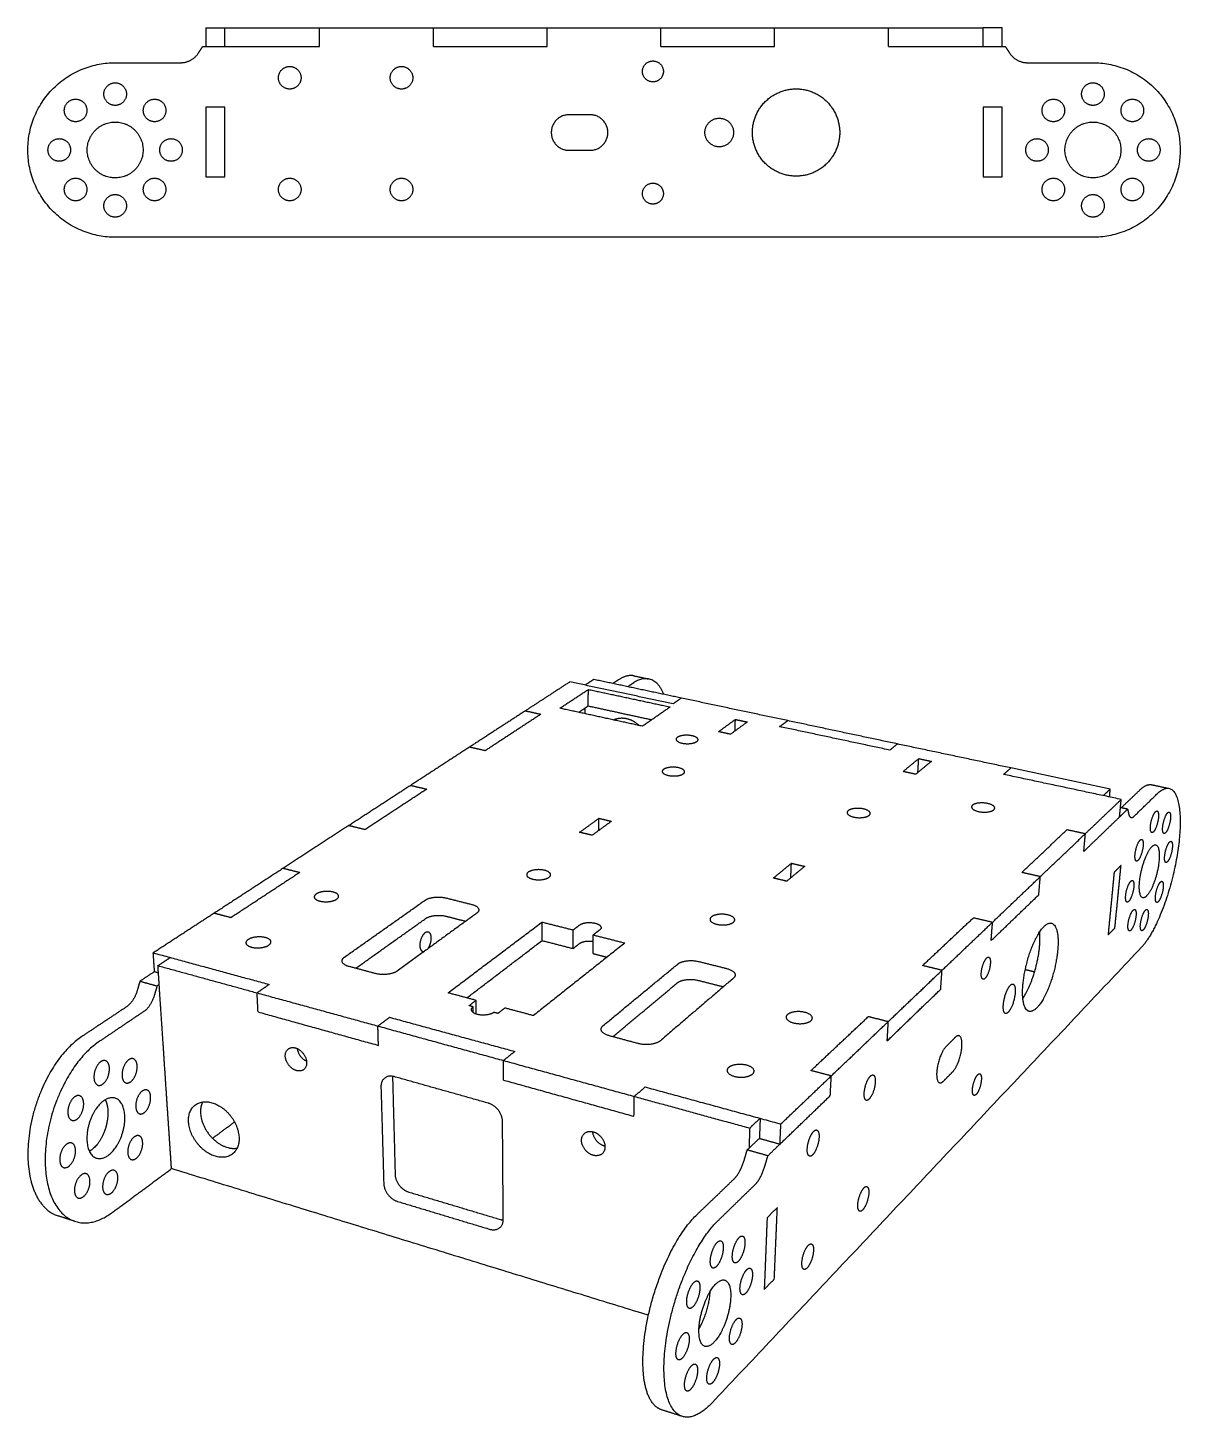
# Model space of a CAD drawing. Header units: millimetres. Extents: x -243 to 565, y -16 to 220.
# Drawn here: x 306.7 to 471.7, y -15.6 to 183.5 of the extents above; entities that cross this region are included whole.
import ezdxf

# ---------------------------------------------------------------- set-up
doc = ezdxf.new("R2010")
doc.units = ezdxf.units.MM
doc.header["$LTSCALE"] = 12.7
doc.header["$MEASUREMENT"] = 0
doc.layers.add('VISTAS', color=7, linetype='Continuous', true_color=0x000000)

msp = doc.modelspace()

# ---------------------------------------------------------------- linework, layer by layer
at = {"layer": 'VISTAS'}
for points in [[(332.21, 183.46), (333.56, 183.46), (334.91, 183.46)], [(332.21, 183.46), (332.21, 182.11), (332.21, 180.76)], [(334.91, 183.46), (341.7, 183.46), (348.49, 183.46)], [(334.91, 180.76), (334.91, 182.11), (334.91, 183.46)], [(348.49, 180.76), (348.49, 182.11), (348.49, 183.46)], [(348.49, 183.46), (356.64, 183.46), (364.78, 183.46)], [(364.78, 180.76), (364.78, 182.11), (364.78, 183.46)], [(364.78, 183.46), (372.92, 183.46), (381.06, 183.46)], [(381.06, 180.76), (381.06, 182.11), (381.06, 183.46)], [(381.06, 183.46), (389.21, 183.46), (397.35, 183.46)], [(397.35, 180.76), (397.35, 182.11), (397.35, 183.46)], [(397.35, 183.46), (405.49, 183.46), (413.64, 183.46)], [(413.64, 180.76), (413.64, 182.11), (413.64, 183.46)], [(413.64, 183.46), (421.78, 183.46), (429.92, 183.46)], [(429.92, 180.76), (429.92, 182.11), (429.92, 183.46)], [(429.92, 183.46), (436.71, 183.46), (443.51, 183.46)], [(443.51, 180.76), (443.51, 182.11), (443.51, 183.46)], [(446.21, 183.46), (444.86, 183.46), (443.51, 183.46)], [(446.21, 180.76), (446.21, 182.11), (446.21, 183.46)], [(331.1, 179.8), (331.42, 180.28), (331.74, 180.76)], [(331.74, 180.76), (333.32, 180.76), (334.91, 180.76)], [(334.91, 180.76), (341.7, 180.76), (348.49, 180.76)], [(364.78, 180.76), (372.92, 180.76), (381.06, 180.76)], [(397.35, 180.76), (405.49, 180.76), (413.64, 180.76)], [(429.92, 180.76), (436.71, 180.76), (443.51, 180.76)], [(443.51, 180.76), (445.09, 180.76), (446.67, 180.76)], [(446.67, 180.76), (447, 180.28), (447.32, 179.8)], [(319.21, 178.46), (323.91, 178.46), (328.6, 178.46)], [(449.81, 178.46), (454.51, 178.46), (459.21, 178.46)], [(334.91, 172.11), (333.56, 172.11), (332.21, 172.11)], [(332.21, 172.11), (332.21, 167.11), (332.21, 162.11)], [(334.91, 162.11), (334.91, 167.11), (334.91, 172.11)], [(446.21, 172.11), (444.86, 172.11), (443.51, 172.11)], [(443.51, 172.11), (443.51, 167.11), (443.51, 162.11)], [(446.21, 162.11), (446.21, 167.11), (446.21, 172.11)], [(387.21, 171.01), (385.71, 171.01), (384.21, 171.01)], [(384.21, 165.91), (385.71, 165.91), (387.21, 165.91)], [(332.21, 162.11), (333.56, 162.11), (334.91, 162.11)], [(443.51, 162.11), (444.86, 162.11), (446.21, 162.11)], [(459.21, 153.46), (389.21, 153.46), (319.21, 153.46)], [(384.31, 89.77), (381.13, 87.7), (377.95, 85.63)], [(399.1, 86.62), (391.71, 88.2), (384.31, 89.77)], [(387.73, 90.12), (387.12, 89.71), (386.5, 89.31)], [(400.29, 87.45), (394.01, 88.78), (387.73, 90.12)], [(391.3, 90.08), (390.89, 89.81), (390.47, 89.53)], [(393.45, 89.63), (393.03, 89.35), (392.62, 89.08)], [(393.49, 90.64), (394.55, 90.41), (395.6, 90.19)], [(382.88, 86), (384.92, 87.34), (386.97, 88.69)], [(386.95, 86.33), (386.96, 87.51), (386.97, 88.69)], [(386.97, 88.69), (392.83, 87.44), (398.69, 86.18)], [(377.95, 85.63), (373.95, 83.03), (369.95, 80.43)], [(377.95, 85.63), (379.06, 85.39), (380.16, 85.14)], [(394.71, 83.42), (388.8, 84.71), (382.88, 86)], [(385.58, 85.41), (386.26, 85.87), (386.95, 86.33)], [(386.48, 86.01), (386.48, 85.61), (386.47, 85.21)], [(386.95, 86.33), (391.5, 85.34), (396.06, 84.35)], [(398.69, 86.18), (396.7, 84.8), (394.71, 83.42)], [(400.29, 87.45), (399.69, 87.04), (399.1, 86.62)], [(415.51, 84.22), (407.9, 85.83), (400.29, 87.45)], [(380.16, 85.14), (376.19, 82.53), (372.21, 79.92)], [(405.61, 82.64), (406.81, 83.52), (408.02, 84.39)], [(409.73, 84.03), (408.52, 83.15), (407.32, 82.27)], [(407.97, 82.74), (407.99, 83.57), (408.02, 84.39)], [(408.02, 84.39), (408.87, 84.21), (409.73, 84.03)], [(414.36, 83.36), (414.93, 83.79), (415.51, 84.22)], [(431.23, 80.88), (423.37, 82.55), (415.51, 84.22)], [(407.32, 82.27), (406.46, 82.46), (405.61, 82.64)], [(430.13, 80), (422.24, 81.68), (414.36, 83.36)], [(369.95, 80.43), (365.74, 77.69), (361.53, 74.95)], [(372.21, 79.92), (371.08, 80.17), (369.95, 80.43)], [(431.23, 80.88), (430.68, 80.44), (430.13, 80)], [(447.47, 77.44), (439.35, 79.16), (431.23, 80.88)], [(432.03, 76.93), (433.15, 77.86), (434.27, 78.78)], [(436.08, 78.39), (434.96, 77.47), (433.84, 76.54)], [(434.15, 76.8), (434.21, 77.79), (434.27, 78.78)], [(434.27, 78.78), (435.17, 78.59), (436.08, 78.39)], [(433.84, 76.54), (432.93, 76.74), (432.03, 76.93)], [(446.42, 76.52), (446.94, 76.98), (447.47, 77.44)], [(463.27, 72.93), (454.84, 74.73), (446.42, 76.52)], [(461.7, 74.42), (454.58, 75.93), (447.47, 77.44)], [(361.53, 74.95), (357.09, 72.06), (352.66, 69.18)], [(363.83, 74.41), (359.41, 71.51), (354.99, 68.61)], [(361.53, 74.95), (362.68, 74.68), (363.83, 74.41)], [(461.7, 74.42), (461.2, 73.95), (460.7, 73.48)], [(461.6, 73.29), (461.65, 73.85), (461.7, 74.42)], [(463.27, 71.74), (464.61, 73.02), (465.95, 74.3)], [(465.11, 70.53), (466.78, 72.15), (468.44, 73.77)], [(467.63, 75.04), (468.86, 74.78), (470.09, 74.52)], [(458.14, 68.04), (460.7, 70.48), (463.27, 72.93)], [(463.02, 70.42), (463.15, 71.68), (463.27, 72.93)], [(464.18, 71.54), (463.67, 71.65), (463.15, 71.76)], [(385.72, 68.23), (387.1, 69.23), (388.48, 70.23)], [(390.27, 69.81), (388.89, 68.81), (387.52, 67.8)], [(388.46, 68.49), (388.47, 69.36), (388.48, 70.23)], [(388.48, 70.23), (389.37, 70.02), (390.27, 69.81)], [(457.91, 65.49), (460.47, 67.96), (463.02, 70.42)], [(463.02, 70.42), (463.6, 70.98), (464.18, 71.54)], [(464.18, 71.54), (464.26, 71.21), (464.33, 70.88)], [(352.66, 69.18), (347.97, 66.13), (343.29, 63.08)], [(354.99, 68.61), (353.82, 68.89), (352.66, 69.18)], [(387.52, 67.8), (386.62, 68.01), (385.72, 68.23)], [(449.02, 62.48), (452.27, 65.55), (455.53, 68.61)], [(451.68, 61.88), (454.91, 64.96), (458.14, 68.04)], [(455.53, 68.61), (456.84, 68.33), (458.14, 68.04)], [(457.91, 65.49), (458.02, 66.77), (458.14, 68.04)], [(413.46, 61.67), (414.75, 62.73), (416.04, 63.8)], [(415.95, 61.71), (416, 62.75), (416.04, 63.8)], [(416.04, 63.8), (416.99, 63.57), (417.94, 63.35)], [(343.29, 63.08), (338.33, 59.86), (333.38, 56.63)], [(345.66, 62.48), (340.73, 59.24), (335.79, 56)], [(343.29, 63.08), (344.47, 62.78), (345.66, 62.48)], [(417.94, 63.35), (416.65, 62.29), (415.37, 61.22)], [(444.85, 55.36), (448.26, 58.62), (451.68, 61.88)], [(451.68, 61.88), (450.35, 62.18), (449.02, 62.48)], [(451.46, 59.28), (451.57, 60.58), (451.68, 61.88)], [(462.25, 62.5), (461.82, 58.01), (461.38, 53.52)], [(463.24, 63.48), (462.75, 62.99), (462.25, 62.5)], [(462.36, 54.53), (462.8, 59), (463.24, 63.48)], [(415.37, 61.22), (414.41, 61.45), (413.46, 61.67)], [(352.06, 50.36), (357.83, 54.43), (363.59, 58.5)], [(366.55, 58.83), (368.4, 58.37), (370.24, 57.91)], [(444.64, 52.71), (448.05, 55.99), (451.46, 59.28)], [(333.38, 56.63), (329.02, 53.8), (324.67, 50.96)], [(335.79, 56), (334.58, 56.31), (333.38, 56.63)], [(353.67, 48.75), (358.66, 52.31), (363.65, 55.87)], [(370.97, 56.63), (365.29, 52.5), (359.61, 48.36)], [(366.6, 56.21), (368.01, 55.85), (369.41, 55.49)], [(434.82, 49.14), (438.47, 52.57), (442.12, 56)], [(442.12, 56), (443.49, 55.68), (444.85, 55.36)], [(366.88, 45.23), (373.61, 50.3), (380.33, 55.37)], [(380.33, 52.72), (380.33, 54.04), (380.33, 55.37)], [(380.33, 55.37), (382.56, 54.81), (384.79, 54.25)], [(384.78, 51.58), (384.79, 52.92), (384.79, 54.25)], [(384.79, 54.25), (385.25, 54.6), (385.71, 54.95)], [(388.58, 54.23), (388.12, 53.88), (387.66, 53.52)], [(437.61, 48.46), (441.23, 51.91), (444.85, 55.36)], [(444.64, 52.71), (444.74, 54.04), (444.85, 55.36)], [(461.38, 53.52), (461.87, 54.02), (462.36, 54.53)], [(369.57, 44.51), (374.95, 48.61), (380.33, 52.72)], [(392.2, 52.38), (385.65, 47.18), (379.09, 41.97)], [(380.33, 52.72), (382.56, 52.15), (384.78, 51.58)], [(384.78, 51.58), (385.24, 51.94), (385.69, 52.29)], [(387.64, 50.86), (387.65, 52.19), (387.66, 53.52)], [(387.66, 53.52), (389.93, 52.95), (392.2, 52.38)], [(466.18, 51.78), (435.43, 19.15), (404.69, -13.48)], [(324.85, 48.28), (324.76, 49.62), (324.67, 50.96)], [(324.67, 50.96), (332.96, 48.7), (341.26, 46.44)], [(325.34, 49.13), (326.23, 49.71), (327.12, 50.3)], [(387.64, 50.86), (388.64, 50.6), (389.64, 50.35)], [(324.85, 48.28), (323.8, 47.59), (322.76, 46.9)], [(324.85, 48.28), (325.13, 48.2), (325.41, 48.12)], [(326.09, 37.88), (325.71, 43.51), (325.34, 49.13)], [(325.34, 49.13), (332.43, 47.18), (339.53, 45.23)], [(356.5, 47.99), (354.61, 48.5), (352.72, 49)], [(389.09, 40.55), (394.43, 44.95), (399.76, 49.35)], [(402.79, 49.72), (404.78, 49.22), (406.77, 48.72)], [(429.92, 41.13), (433.76, 44.79), (437.61, 48.46)], [(437.61, 48.46), (436.22, 48.8), (434.82, 49.14)], [(437.42, 45.75), (437.51, 47.1), (437.61, 48.46)], [(449.52, 48.58), (450.2, 48.42), (450.87, 48.26)], [(322.76, 46.9), (322.58, 46.28), (322.4, 45.66)], [(322.76, 46.9), (323.99, 46.56), (325.21, 46.22)], [(325.21, 46.22), (325.03, 45.6), (324.85, 44.98)], [(325.52, 46.43), (325.37, 46.32), (325.21, 46.22)], [(341.26, 46.44), (340.4, 45.83), (339.53, 45.23)], [(390.46, 38.94), (395.08, 42.8), (399.7, 46.65)], [(407.75, 47.34), (402.52, 42.86), (397.28, 38.38)], [(402.71, 47.02), (404.51, 46.56), (406.31, 46.11)], [(339.67, 42.5), (339.6, 43.86), (339.53, 45.23)], [(339.53, 45.23), (348.18, 42.86), (356.83, 40.48)], [(370.88, 44.16), (368.88, 44.7), (366.88, 45.23)], [(369.88, 43.39), (370.38, 43.78), (370.88, 44.16)], [(370.91, 42.19), (370.89, 43.18), (370.88, 44.16)], [(429.76, 38.36), (433.59, 42.05), (437.42, 45.75)], [(320.84, 43.23), (317.65, 41.11), (314.46, 38.99)], [(323.29, 42.54), (320.11, 40.4), (316.94, 38.27)], [(339.67, 42.5), (348.29, 40.1), (356.91, 37.71)], [(370.47, 43.23), (370.17, 43.31), (369.88, 43.39)], [(370.48, 42.41), (370.47, 42.82), (370.47, 43.23)], [(374.02, 42.28), (373.72, 42.36), (373.43, 42.44)], [(375.02, 43.06), (374.52, 42.67), (374.02, 42.28)], [(379.09, 41.97), (377.06, 42.52), (375.02, 43.06)], [(418.84, 34.1), (422.96, 37.98), (427.08, 41.85)], [(427.08, 41.85), (428.5, 41.49), (429.92, 41.13)], [(356.83, 40.48), (357.67, 41.11), (358.51, 41.73)], [(356.91, 37.71), (356.87, 39.09), (356.83, 40.48)], [(356.83, 40.48), (365.82, 38.01), (374.82, 35.54)], [(358.51, 41.73), (367.47, 39.29), (376.44, 36.84)], [(421.75, 33.34), (425.84, 37.23), (429.92, 41.13)], [(429.76, 38.36), (429.84, 39.75), (429.92, 41.13)], [(326.73, 28.22), (326.41, 33.05), (326.09, 37.88)], [(394.1, 37.97), (392.05, 38.52), (390, 39.07)], [(439.5, 38.86), (438.84, 38.19), (438.17, 37.52)], [(376.44, 36.84), (375.63, 36.19), (374.82, 35.54)], [(374.84, 32.73), (374.83, 34.13), (374.82, 35.54)], [(374.82, 35.54), (384.18, 32.97), (393.54, 30.4)], [(421.75, 33.34), (420.3, 33.72), (418.84, 34.1)], [(437.82, 32.59), (438.49, 33.27), (439.15, 33.94)], [(358.93, 33.04), (359.12, 26.13), (359.3, 19.21)], [(372.65, 29.43), (365.91, 31.33), (359.16, 33.23)], [(374.84, 32.73), (384.17, 30.14), (393.5, 27.55)], [(414.53, 26.45), (418.14, 29.89), (421.75, 33.34)], [(421.61, 30.51), (421.68, 31.92), (421.75, 33.34)], [(357.27, 31.76), (357.47, 24.82), (357.67, 17.88)], [(393.5, 27.55), (393.52, 28.97), (393.54, 30.4)], [(393.54, 30.4), (394.32, 31.07), (395.1, 31.75)], [(393.54, 30.4), (401.81, 28.13), (410.07, 25.86)], [(395.1, 31.75), (404.82, 29.1), (414.53, 26.45)], [(414.41, 23.57), (418.01, 27.04), (421.61, 30.51)], [(327.28, 20.05), (327.01, 24.14), (326.73, 28.22)], [(333.15, 24.4), (334.73, 25.57), (336.3, 26.74)], [(374.78, 12.76), (374.73, 19.79), (374.68, 26.81)], [(410.07, 25.86), (410.82, 26.56), (411.57, 27.26)], [(411.57, 27.26), (411.51, 25.82), (411.46, 24.39)], [(414.41, 23.57), (414.47, 25.01), (414.53, 26.45)], [(409.71, 22.73), (410.58, 23.56), (411.46, 24.39)], [(410.07, 25.86), (410.02, 24.41), (409.97, 22.97)], [(411.46, 24.39), (412.93, 23.98), (414.41, 23.57)], [(409.31, 21.36), (409.51, 22.04), (409.71, 22.73)], [(412.68, 21.9), (411.19, 22.31), (409.71, 22.73)], [(412.28, 20.53), (412.48, 21.22), (412.68, 21.9)], [(412.68, 21.9), (413.54, 22.74), (414.41, 23.57)], [(318.84, 13.8), (323.06, 16.92), (327.28, 20.05)], [(395.57, -0.95), (361.42, 9.55), (327.28, 20.05)], [(402.5, 13.46), (405.19, 16.03), (407.87, 18.61)], [(361.26, 16.7), (367.83, 14.73), (374.4, 12.76)], [(405.51, 12.58), (408.18, 15.18), (410.84, 17.77)], [(359.64, 15.36), (366.23, 13.37), (372.82, 11.38)], [(414.03, 14.49), (413.3, 13.76), (412.56, 13.03)], [(413.59, 4.24), (413.81, 9.36), (414.03, 14.49)], [(313.4, 12.52), (312.23, 12.89), (311.06, 13.27)], [(412.56, 13.03), (412.36, 7.89), (412.15, 2.74)], [(412.15, 2.74), (412.87, 3.49), (413.59, 4.24)], [(400.35, -15.42), (398.9, -14.95), (397.46, -14.49)]]:
    msp.add_open_spline(points, degree=2, dxfattribs=at)
for points, weights in [([(328.6, 178.46), (330.21, 178.46), (331.1, 179.8)], [1, 0.881674231167, 1]), ([(447.32, 179.8), (448.21, 178.46), (449.81, 178.46)], [1, 0.881674231167, 1]), ([(393.49, 90.64), (392.46, 90.85), (391.3, 90.08)], [454.884852223, 471.367435203, 510.898791731]), ([(397.79, 87.98), (396.31, 91.55), (393.45, 89.63)], [448.265769245, 421.678259177, 509.729657436]), ([(390.81, 84.27), (390.88, 84.38), (390.96, 84.48)], [1, 0.998789513804, 1]), ([(465.95, 74.3), (466.88, 75.2), (467.63, 75.04)], [473.096782856, 436.62599081, 421.511938698]), ([(464.33, 70.88), (464.53, 69.97), (465.11, 70.53)], [462.341742451, 408.81262984, 464.881809208]), ([(363.59, 58.5), (364.72, 59.29), (366.55, 58.83)], [428.822512289, 304.283966537, 429.456486886]), ([(370.24, 57.91), (372.09, 57.44), (370.97, 56.63)], [427.724436078, 301.834476794, 425.358410674]), ([(363.65, 55.87), (364.77, 56.67), (366.6, 56.21)], [430.172512289, 305.238560692, 430.806486886]), ([(385.69, 52.29), (386.37, 52.82), (387.66, 52.61)], [423.637739199, 315.187925416, 397.905414065]), ([(352.72, 49), (350.84, 49.5), (352.06, 50.36)], [411.756486886, 291.76817651, 414.122512289]), ([(399.76, 49.35), (400.81, 50.22), (402.79, 49.72)], [412.368029617, 292.648890259, 413.002004214]), ([(359.61, 48.36), (358.41, 47.49), (356.5, 47.99)], [410.658410674, 289.318686767, 410.024436078]), ([(406.77, 48.72), (408.77, 48.21), (407.75, 47.34)], [411.269953406, 290.199400516, 408.903928002]), ([(399.7, 46.65), (400.74, 47.52), (402.71, 47.02)], [413.718029617, 293.603484413, 414.352004214]), ([(322.4, 45.66), (321.91, 43.94), (320.84, 43.23)], [414.14879454, 365.144322003, 412.944631083]), ([(324.85, 44.98), (324.36, 43.25), (323.29, 42.54)], [412.979660245, 364.113526422, 411.775496788]), ([(390, 39.07), (387.96, 39.61), (389.09, 40.55)], [395.302004214, 280.133100232, 397.668029617]), ([(397.28, 38.38), (396.17, 37.42), (394.1, 37.97)], [394.203928002, 277.683610489, 393.569953406]), ([(345.28, 37.24), (345.45, 35.97), (346.62, 35.44)], [395.55507651, 309.449373599, 386.14551036]), ([(359.16, 33.23), (357.22, 33.78), (357.27, 31.76)], [399.857706519, 283.354468225, 401.723731922]), ([(358.94, 33.28), (358.93, 33.16), (358.93, 33.04)], [1, 0.998202486041, 1]), ([(374.68, 26.81), (374.66, 28.86), (372.65, 29.43)], [394.102708369, 277.965590791, 393.968733773]), ([(407.87, 18.61), (408.77, 19.47), (409.31, 21.36)], [375.142622208, 331.815264891, 376.346785665]), ([(410.84, 17.77), (411.73, 18.63), (412.28, 20.53)], [373.973487913, 330.784469311, 375.17765137]), ([(359.3, 19.21), (359.35, 17.27), (361.26, 16.7)], [410.748731922, 291.150320487, 410.882706519]), ([(357.67, 17.88), (357.73, 15.94), (359.64, 15.36)], [408.723731922, 289.718429255, 408.857706519]), ([(372.82, 11.38), (374.8, 10.79), (374.78, 12.76)], [402.968733773, 284.329551821, 401.102708369]), ([(374.4, 12.76), (374.59, 12.71), (374.78, 12.69)], [1, 0.995592876454, 1]), ([(402.8, -2.87), (404.29, -0.42), (404.41, 2.44)], [337.867863732, 294.341440591, 374.429441267])]:
    msp.add_rational_spline(points, weights, degree=2, dxfattribs=at)
for points, weights, knots in [([(319.21, 153.46), (306.71, 153.46), (306.71, 165.96), (306.71, 178.46), (319.21, 178.46)], [1, 0.707106781187, 1, 0.707106781187, 1], [0, 0, 0, 19.634954, 19.634954, 39.269908, 39.269908, 39.269908]), ([(344.21, 177.92), (342.59, 177.92), (342.59, 176.3), (342.59, 174.68), (344.21, 174.68), (345.83, 174.68), (345.83, 176.3), (345.83, 177.92), (344.21, 177.92)], [1, 0.707106781187, 1, 0.707106781187, 1, 0.707106781187, 1, 0.707106781187, 1], [0, 0, 0, 2.54469, 2.54469, 5.08938, 5.08938, 7.63407, 7.63407, 10.17876, 10.17876, 10.17876]), ([(360.21, 177.92), (358.59, 177.92), (358.59, 176.3), (358.59, 174.68), (360.21, 174.68), (361.83, 174.68), (361.83, 176.3), (361.83, 177.92), (360.21, 177.92)], [1, 0.707106781187, 1, 0.707106781187, 1, 0.707106781187, 1, 0.707106781187, 1], [0, 0, 0, 2.54469, 2.54469, 5.08938, 5.08938, 7.63407, 7.63407, 10.17876, 10.17876, 10.17876]), ([(396.21, 178.71), (394.71, 178.71), (394.71, 177.21), (394.71, 175.71), (396.21, 175.71), (397.71, 175.71), (397.71, 177.21), (397.71, 178.71), (396.21, 178.71)], [1, 0.707106781187, 1, 0.707106781187, 1, 0.707106781187, 1, 0.707106781187, 1], [0, 0, 0, 2.356194, 2.356194, 4.712389, 4.712389, 7.068583, 7.068583, 9.424778, 9.424778, 9.424778]), ([(459.21, 178.46), (471.71, 178.46), (471.71, 165.96), (471.71, 153.46), (459.21, 153.46)], [1, 0.707106781187, 1, 0.707106781187, 1], [0, 0, 0, 19.634954, 19.634954, 39.269908, 39.269908, 39.269908]), ([(319.21, 175.58), (317.59, 175.58), (317.59, 173.96), (317.59, 172.34), (319.21, 172.34), (320.83, 172.34), (320.83, 173.96), (320.83, 175.58), (319.21, 175.58)], [1, 0.707106781187, 1, 0.707106781187, 1, 0.707106781187, 1, 0.707106781187, 1], [0, 0, 0, 2.54469, 2.54469, 5.08938, 5.08938, 7.63407, 7.63407, 10.17876, 10.17876, 10.17876]), ([(459.21, 175.58), (457.59, 175.58), (457.59, 173.96), (457.59, 172.34), (459.21, 172.34), (460.83, 172.34), (460.83, 173.96), (460.83, 175.58), (459.21, 175.58)], [1, 0.707106781187, 1, 0.707106781187, 1, 0.707106781187, 1, 0.707106781186, 1], [0, 0, 0, 2.54469, 2.54469, 5.08938, 5.08938, 7.63407, 7.63407, 10.17876, 10.17876, 10.17876]), ([(313.55, 173.24), (311.93, 173.24), (311.93, 171.62), (311.93, 170), (313.55, 170), (315.17, 170), (315.17, 171.62), (315.17, 173.24), (313.55, 173.24)], [1, 0.707106781187, 1, 0.707106781187, 1, 0.707106781187, 1, 0.707106781187, 1], [0, 0, 0, 2.54469, 2.54469, 5.08938, 5.08938, 7.63407, 7.63407, 10.17876, 10.17876, 10.17876]), ([(324.86, 173.24), (323.24, 173.24), (323.24, 171.62), (323.24, 170), (324.86, 170), (326.48, 170), (326.48, 171.62), (326.48, 173.24), (324.86, 173.24)], [1, 0.707106781187, 1, 0.707106781187, 1, 0.707106781186, 1, 0.707106781187, 1], [0, 0, 0, 2.54469, 2.54469, 5.08938, 5.08938, 7.63407, 7.63407, 10.17876, 10.17876, 10.17876]), ([(416.71, 174.71), (410.46, 174.71), (410.46, 168.46), (410.46, 162.21), (416.71, 162.21), (422.96, 162.21), (422.96, 168.46), (422.96, 174.71), (416.71, 174.71)], [1, 0.707106781187, 1, 0.707106781187, 1, 0.707106781187, 1, 0.707106781187, 1], [0, 0, 0, 9.817477, 9.817477, 19.634954, 19.634954, 29.452431, 29.452431, 39.269908, 39.269908, 39.269908]), ([(453.55, 173.24), (451.93, 173.24), (451.93, 171.62), (451.93, 170), (453.55, 170), (455.17, 170), (455.17, 171.62), (455.17, 173.24), (453.55, 173.24)], [1, 0.707106781187, 1, 0.707106781187, 1, 0.707106781187, 1, 0.707106781187, 1], [0, 0, 0, 2.54469, 2.54469, 5.08938, 5.08938, 7.63407, 7.63407, 10.17876, 10.17876, 10.17876]), ([(464.86, 173.24), (463.24, 173.24), (463.24, 171.62), (463.24, 170), (464.86, 170), (466.48, 170), (466.48, 171.62), (466.48, 173.24), (464.86, 173.24)], [1, 0.707106781187, 1, 0.707106781187, 1, 0.707106781187, 1, 0.707106781187, 1], [0, 0, 0, 2.54469, 2.54469, 5.08938, 5.08938, 7.63407, 7.63407, 10.17876, 10.17876, 10.17876]), ([(319.21, 169.96), (315.21, 169.96), (315.21, 165.96), (315.21, 161.96), (319.21, 161.96), (323.21, 161.96), (323.21, 165.96), (323.21, 169.96), (319.21, 169.96)], [1, 0.707106781187, 1, 0.707106781187, 1, 0.707106781187, 1, 0.707106781187, 1], [0, 0, 0, 6.283185, 6.283185, 12.566371, 12.566371, 18.849556, 18.849556, 25.132741, 25.132741, 25.132741]), ([(384.21, 171.01), (381.66, 171.01), (381.66, 168.46), (381.66, 165.91), (384.21, 165.91)], [1, 0.707106781187, 1, 0.707106781187, 1], [0, 0, 0, 4.005531, 4.005531, 8.011061, 8.011061, 8.011061]), ([(387.21, 165.91), (389.76, 165.91), (389.76, 168.46), (389.76, 171.01), (387.21, 171.01)], [1, 0.707106781187, 1, 0.707106781187, 1], [0, 0, 0, 4.005531, 4.005531, 8.011061, 8.011061, 8.011061]), ([(405.71, 170.51), (403.66, 170.51), (403.66, 168.46), (403.66, 166.41), (405.71, 166.41), (407.76, 166.41), (407.76, 168.46), (407.76, 170.51), (405.71, 170.51)], [1, 0.707106781187, 1, 0.707106781187, 1, 0.707106781187, 1, 0.707106781187, 1], [0, 0, 0, 3.220132, 3.220132, 6.440265, 6.440265, 9.660397, 9.660397, 12.88053, 12.88053, 12.88053]), ([(459.21, 169.96), (455.21, 169.96), (455.21, 165.96), (455.21, 161.96), (459.21, 161.96), (463.21, 161.96), (463.21, 165.96), (463.21, 169.96), (459.21, 169.96)], [1, 0.707106781187, 1, 0.707106781187, 1, 0.707106781187, 1, 0.707106781187, 1], [0, 0, 0, 6.283185, 6.283185, 12.566371, 12.566371, 18.849556, 18.849556, 25.132741, 25.132741, 25.132741]), ([(311.21, 167.58), (309.59, 167.58), (309.59, 165.96), (309.59, 164.34), (311.21, 164.34), (312.83, 164.34), (312.83, 165.96), (312.83, 167.58), (311.21, 167.58)], [1, 0.707106781187, 1, 0.707106781187, 1, 0.707106781186, 1, 0.707106781187, 1], [0, 0, 0, 2.54469, 2.54469, 5.08938, 5.08938, 7.63407, 7.63407, 10.17876, 10.17876, 10.17876]), ([(327.21, 167.58), (325.59, 167.58), (325.59, 165.96), (325.59, 164.34), (327.21, 164.34), (328.83, 164.34), (328.83, 165.96), (328.83, 167.58), (327.21, 167.58)], [1, 0.707106781187, 1, 0.707106781187, 1, 0.707106781187, 1, 0.707106781187, 1], [0, 0, 0, 2.54469, 2.54469, 5.08938, 5.08938, 7.63407, 7.63407, 10.17876, 10.17876, 10.17876]), ([(451.21, 167.58), (449.59, 167.58), (449.59, 165.96), (449.59, 164.34), (451.21, 164.34), (452.83, 164.34), (452.83, 165.96), (452.83, 167.58), (451.21, 167.58)], [1, 0.707106781187, 1, 0.707106781187, 1, 0.707106781187, 1, 0.707106781187, 1], [0, 0, 0, 2.54469, 2.54469, 5.08938, 5.08938, 7.63407, 7.63407, 10.17876, 10.17876, 10.17876]), ([(467.21, 167.58), (465.59, 167.58), (465.59, 165.96), (465.59, 164.34), (467.21, 164.34), (468.83, 164.34), (468.83, 165.96), (468.83, 167.58), (467.21, 167.58)], [1, 0.707106781187, 1, 0.707106781187, 1, 0.707106781187, 1, 0.707106781187, 1], [0, 0, 0, 2.54469, 2.54469, 5.08938, 5.08938, 7.63407, 7.63407, 10.17876, 10.17876, 10.17876]), ([(313.55, 161.92), (311.93, 161.92), (311.93, 160.3), (311.93, 158.68), (313.55, 158.68), (315.17, 158.68), (315.17, 160.3), (315.17, 161.92), (313.55, 161.92)], [1, 0.707106781187, 1, 0.707106781187, 1, 0.707106781187, 1, 0.707106781187, 1], [0, 0, 0, 2.54469, 2.54469, 5.08938, 5.08938, 7.63407, 7.63407, 10.17876, 10.17876, 10.17876]), ([(324.86, 161.92), (323.24, 161.92), (323.24, 160.3), (323.24, 158.68), (324.86, 158.68), (326.48, 158.68), (326.48, 160.3), (326.48, 161.92), (324.86, 161.92)], [1, 0.707106781187, 1, 0.707106781187, 1, 0.707106781187, 1, 0.707106781187, 1], [0, 0, 0, 2.54469, 2.54469, 5.08938, 5.08938, 7.63407, 7.63407, 10.17876, 10.17876, 10.17876]), ([(344.21, 161.92), (342.59, 161.92), (342.59, 160.3), (342.59, 158.68), (344.21, 158.68), (345.83, 158.68), (345.83, 160.3), (345.83, 161.92), (344.21, 161.92)], [1, 0.707106781187, 1, 0.707106781187, 1, 0.707106781187, 1, 0.707106781187, 1], [0, 0, 0, 2.54469, 2.54469, 5.08938, 5.08938, 7.63407, 7.63407, 10.17876, 10.17876, 10.17876]), ([(360.21, 161.92), (358.59, 161.92), (358.59, 160.3), (358.59, 158.68), (360.21, 158.68), (361.83, 158.68), (361.83, 160.3), (361.83, 161.92), (360.21, 161.92)], [1, 0.707106781187, 1, 0.707106781187, 1, 0.707106781186, 1, 0.707106781187, 1], [0, 0, 0, 2.54469, 2.54469, 5.08938, 5.08938, 7.63407, 7.63407, 10.17876, 10.17876, 10.17876]), ([(396.21, 161.21), (394.71, 161.21), (394.71, 159.71), (394.71, 158.21), (396.21, 158.21), (397.71, 158.21), (397.71, 159.71), (397.71, 161.21), (396.21, 161.21)], [1, 0.707106781186, 1, 0.707106781187, 1, 0.707106781187, 1, 0.707106781186, 1], [0, 0, 0, 2.356194, 2.356194, 4.712389, 4.712389, 7.068583, 7.068583, 9.424778, 9.424778, 9.424778]), ([(453.55, 161.92), (451.93, 161.92), (451.93, 160.3), (451.93, 158.68), (453.55, 158.68), (455.17, 158.68), (455.17, 160.3), (455.17, 161.92), (453.55, 161.92)], [1, 0.707106781187, 1, 0.707106781187, 1, 0.707106781187, 1, 0.707106781187, 1], [0, 0, 0, 2.54469, 2.54469, 5.08938, 5.08938, 7.63407, 7.63407, 10.17876, 10.17876, 10.17876]), ([(464.86, 161.92), (463.24, 161.92), (463.24, 160.3), (463.24, 158.68), (464.86, 158.68), (466.48, 158.68), (466.48, 160.3), (466.48, 161.92), (464.86, 161.92)], [1, 0.707106781187, 1, 0.707106781187, 1, 0.707106781186, 1, 0.707106781187, 1], [0, 0, 0, 2.54469, 2.54469, 5.08938, 5.08938, 7.63407, 7.63407, 10.17876, 10.17876, 10.17876]), ([(319.21, 159.58), (317.59, 159.58), (317.59, 157.96), (317.59, 156.34), (319.21, 156.34), (320.83, 156.34), (320.83, 157.96), (320.83, 159.58), (319.21, 159.58)], [1, 0.707106781187, 1, 0.707106781187, 1, 0.707106781187, 1, 0.707106781187, 1], [0, 0, 0, 2.54469, 2.54469, 5.08938, 5.08938, 7.63407, 7.63407, 10.17876, 10.17876, 10.17876]), ([(459.21, 159.58), (457.59, 159.58), (457.59, 157.96), (457.59, 156.34), (459.21, 156.34), (460.83, 156.34), (460.83, 157.96), (460.83, 159.58), (459.21, 159.58)], [1, 0.707106781187, 1, 0.707106781187, 1, 0.707106781186, 1, 0.707106781186, 1], [0, 0, 0, 2.54469, 2.54469, 5.08938, 5.08938, 7.63407, 7.63407, 10.17876, 10.17876, 10.17876]), ([(390.57, 84.32), (391.41, 84.75), (392.42, 84.53), (393.43, 84.31), (394.26, 83.52)], [426.750557806, 438.756307409, 494.293664712, 437.808639725, 425.069993529], [322.887716, 322.887716, 322.887716, 325.318578, 325.318578, 327.74944, 327.74944, 327.74944]), ([(402.49, 81.22), (401.76, 80.69), (400.37, 81), (398.98, 81.3), (399.71, 81.83), (400.45, 82.35), (401.83, 82.05), (403.22, 81.75), (402.49, 81.22)], [476.037426459, 335.750157609, 475.523907036, 336.742200954, 477.440387613, 338.460470433, 477.953907036, 337.468427087, 476.037426459], [415.308842, 415.308842, 415.308842, 417.853532, 417.853532, 420.398222, 420.398222, 422.942912, 422.942912, 425.487602, 425.487602, 425.487602]), ([(400.57, 76.61), (399.82, 76.06), (398.39, 76.38), (396.98, 76.69), (397.73, 77.24), (398.49, 77.79), (399.9, 77.47), (401.32, 77.16), (400.57, 76.61)], [465.633676922, 328.393595761, 465.120157499, 329.385639107, 467.036638076, 331.103908585, 467.550157499, 330.111865239, 465.633676922], [394.951321, 394.951321, 394.951321, 397.496011, 397.496011, 400.040701, 400.040701, 402.585392, 402.585392, 405.130082, 405.130082, 405.130082]), ([(468.44, 73.77), (472.73, 77.94), (471.55, 66.96), (470.4, 56.26), (466.18, 51.78)], [471.927648561, 340.3323666, 487.552648561, 349.171201365, 484.427648561], [376.676221, 376.676221, 376.676221, 396.311175, 396.311175, 415.946129, 415.946129, 415.946129]), ([(427.18, 70.66), (426.48, 70.07), (424.97, 70.41), (423.48, 70.75), (424.18, 71.33), (424.89, 71.9), (426.38, 71.57), (427.88, 71.24), (427.18, 70.66)], [452.859802216, 319.361102334, 452.346282793, 320.35314568, 454.26276337, 322.071415159, 454.776282793, 321.079371813, 452.859802216], [405.130082, 405.130082, 405.130082, 407.674772, 407.674772, 410.219462, 410.219462, 412.764152, 412.764152, 415.308842, 415.308842, 415.308842]), ([(445.02, 71.45), (444.37, 70.87), (442.84, 71.2), (441.32, 71.54), (441.98, 72.11), (442.64, 72.68), (444.15, 72.35), (445.67, 72.02), (445.02, 71.45)], [454.514419309, 320.531093301, 454.000899886, 321.523136647, 455.917380463, 323.241406125, 456.430899886, 322.249362779, 454.514419309], [344.05752, 344.05752, 344.05752, 346.60221, 346.60221, 349.1469, 349.1469, 351.691591, 351.691591, 354.236281, 354.236281, 354.236281]), ([(468.18, 71.18), (467.61, 70.62), (467.46, 69.17), (467.31, 67.72), (467.88, 68.28), (468.44, 68.84), (468.59, 70.29), (468.74, 71.73), (468.18, 71.18)], [473.367648561, 333.862339552, 472.962648561, 335.007852538, 474.987648561, 336.726122016, 475.392648561, 335.580609031, 473.367648561], [838.842927, 838.842927, 838.842927, 841.387617, 841.387617, 843.932307, 843.932307, 846.476997, 846.476997, 849.021687, 849.021687, 849.021687]), ([(469.91, 71.02), (469.36, 70.47), (469.21, 69.03), (469.06, 67.6), (469.61, 68.15), (470.16, 68.71), (470.32, 70.13), (470.47, 71.57), (469.91, 71.02)], [478.781862123, 337.690766677, 478.376862123, 338.836279663, 480.401862123, 340.554549141, 480.806862123, 339.409036155, 478.781862123], [849.021687, 849.021687, 849.021687, 851.566377, 851.566377, 854.111067, 854.111067, 856.655757, 856.655757, 859.200447, 859.200447, 859.200447]), ([(465.97, 67.11), (465.4, 66.54), (465.25, 65.08), (465.1, 63.63), (465.68, 64.21), (466.25, 64.78), (466.4, 66.23), (466.55, 67.68), (465.97, 67.11)], [470.296580749, 331.690766677, 469.891580749, 332.836279663, 471.916580749, 334.554549141, 472.321580749, 333.409036155, 470.296580749], [828.664166, 828.664166, 828.664166, 831.208856, 831.208856, 833.753547, 833.753547, 836.298237, 836.298237, 838.842927, 838.842927, 838.842927]), ([(467.66, 66.17), (466.26, 64.76), (465.9, 61.21), (465.54, 57.69), (466.93, 59.13), (468.31, 60.55), (468.67, 64.03), (469.04, 67.55), (467.66, 66.17)], [476.177648561, 334.587124003, 475.177648561, 337.415551128, 480.177648561, 341.658191815, 481.177648561, 338.82976469, 476.177648561], [638.095156, 638.095156, 638.095156, 644.378341, 644.378341, 650.661527, 650.661527, 656.944712, 656.944712, 663.227897, 663.227897, 663.227897]), ([(470.19, 66.83), (469.64, 66.28), (469.49, 64.86), (469.34, 63.45), (469.89, 64.01), (470.43, 64.57), (470.58, 65.98), (470.73, 67.39), (470.19, 66.83)], [483.367648561, 340.933407364, 482.962648561, 342.07892035, 484.987648561, 343.797189828, 485.392648561, 342.651676843, 483.367648561], [617.737636, 617.737636, 617.737636, 620.282326, 620.282326, 622.827016, 622.827016, 625.371706, 625.371706, 627.916396, 627.916396, 627.916396]), ([(381.34, 61.79), (380.48, 61.16), (378.99, 61.52), (377.5, 61.89), (378.37, 62.52), (379.23, 63.14), (380.71, 62.78), (382.19, 62.42), (381.34, 61.79)], [435.07726676, 306.786950927, 434.563747337, 307.778994273, 436.480227914, 309.497263751, 436.993747337, 308.505220405, 435.07726676], [323.7, 323.7, 323.7, 326.24469, 326.24469, 328.78938, 328.78938, 331.33407, 331.33407, 333.87876, 333.87876, 333.87876]), ([(350.92, 58.65), (349.96, 58), (348.5, 58.38), (347.04, 58.75), (348.01, 59.4), (348.96, 60.04), (350.42, 59.67), (351.87, 59.3), (350.92, 58.65)], [429.117184135, 302.572536086, 428.603664712, 303.564579432, 430.520145289, 305.282848911, 431.033664712, 304.290805565, 429.117184135], [374.593801, 374.593801, 374.593801, 377.138491, 377.138491, 379.683181, 379.683181, 382.227871, 382.227871, 384.772561, 384.772561, 384.772561]), ([(464.63, 61.21), (464.05, 60.63), (463.91, 59.19), (463.77, 57.75), (464.34, 58.34), (464.92, 58.93), (465.06, 60.36), (465.21, 61.8), (464.63, 61.21)], [471.367648561, 332.44812599, 470.962648561, 333.593638976, 472.987648561, 335.311908454, 473.392648561, 334.166395468, 471.367648561], [703.188956, 703.188956, 703.188956, 705.733646, 705.733646, 708.278336, 708.278336, 710.823026, 710.823026, 713.367716, 713.367716, 713.367716]), ([(468.87, 61.1), (468.32, 60.53), (468.17, 59.12), (468.03, 57.72), (468.58, 58.3), (469.12, 58.87), (469.27, 60.26), (469.42, 61.66), (468.87, 61.1)], [484.438716373, 341.690766677, 484.033716373, 342.836279663, 486.058716373, 344.554549141, 486.463716373, 343.409036155, 484.438716373], [748.679217, 748.679217, 748.679217, 751.223908, 751.223908, 753.768598, 753.768598, 756.313288, 756.313288, 758.857978, 758.857978, 758.857978]), ([(407.73, 55.34), (406.92, 54.67), (405.35, 55.06), (403.77, 55.44), (404.59, 56.11), (405.4, 56.77), (406.96, 56.39), (408.54, 56.01), (407.73, 55.34)], [422.996212377, 298.244355449, 422.482692954, 299.236398795, 424.399173532, 300.954668273, 424.912692954, 299.962624927, 422.996212377], [333.87876, 333.87876, 333.87876, 336.42345, 336.42345, 338.96814, 338.96814, 341.51283, 341.51283, 344.05752, 344.05752, 344.05752]), ([(464.96, 57.06), (464.39, 56.47), (464.24, 55.05), (464.1, 53.63), (464.67, 54.22), (465.24, 54.82), (465.38, 56.23), (465.53, 57.65), (464.96, 57.06)], [475.953434998, 335.690766677, 475.548434998, 336.836279663, 477.573434998, 338.554549141, 477.978434998, 337.409036155, 475.953434998], [859.200447, 859.200447, 859.200447, 861.745137, 861.745137, 864.289827, 864.289827, 866.834517, 866.834517, 869.379207, 869.379207, 869.379207]), ([(466.72, 57.06), (466.16, 56.47), (466.02, 55.07), (465.87, 53.67), (466.43, 54.25), (466.99, 54.84), (467.13, 56.24), (467.28, 57.64), (466.72, 57.06)], [481.367648561, 339.519193802, 480.962648561, 340.664706787, 482.987648561, 342.382976266, 483.392648561, 341.23746328, 481.367648561], [769.036738, 769.036738, 769.036738, 771.581428, 771.581428, 774.126118, 774.126118, 776.670808, 776.670808, 779.215498, 779.215498, 779.215498]), ([(363.41, 51.12), (362.9, 51.09), (362.88, 51.99), (362.85, 53.32), (363.63, 53.88)], [421.197737183, 366.834890705, 470.729659178, 332.325804025, 471.104659178], [74.77168, 74.77168, 74.77168, 76.554049, 76.554049, 78.910244, 78.910244, 78.910244]), ([(363.63, 53.88), (364.41, 54.44), (364.43, 53.12), (364.45, 52.21), (363.96, 51.53)], [471.104659178, 333.916794283, 472.979659178, 368.586375409, 421.917396794], [69.485466, 69.485466, 69.485466, 71.84166, 71.84166, 73.624029, 73.624029, 73.624029]), ([(385.71, 54.95), (386.51, 55.57), (387.94, 55.21), (389.37, 54.85), (388.58, 54.23)], [422.287739199, 299.398019128, 422.763220146, 298.479460475, 420.988701093], [551.653973, 551.653973, 551.653973, 554.010167, 554.010167, 556.366362, 556.366362, 556.366362]), ([(452.21, 54.73), (449.68, 52.24), (449.19, 46.34), (448.7, 40.53), (451.21, 43.11), (453.67, 45.64), (454.17, 51.37), (454.69, 57.18), (452.21, 54.73)], [441.927648561, 309.175474054, 440.365148561, 313.594891437, 448.177648561, 320.22401751, 449.740148561, 315.804600128, 441.927648561], [789.394258, 789.394258, 789.394258, 799.211735, 799.211735, 809.029212, 809.029212, 818.846689, 818.846689, 828.664166, 828.664166, 828.664166]), ([(449.18, 44.44), (451.2, 47.4), (451.59, 51.98), (451.68, 53.1), (451.59, 53.97)], [416.783108503, 340.445015908, 450.909282856, 416.730119042, 399.444729728], [810.495446, 810.495446, 810.495446, 818.846689, 818.846689, 821.345633, 821.345633, 821.345633]), ([(341.21, 52.07), (340.2, 51.38), (338.71, 51.78), (337.23, 52.17), (338.25, 52.86), (339.26, 53.54), (340.74, 53.14), (342.22, 52.75), (341.21, 52.07)], [417.117184135, 294.087254712, 416.603664712, 295.079298058, 418.520145289, 296.797567536, 419.033664712, 295.80552419, 417.117184135], [364.415041, 364.415041, 364.415041, 366.959731, 366.959731, 369.504421, 369.504421, 372.049111, 372.049111, 374.593801, 374.593801, 374.593801]), ([(444, 50.23), (443.35, 49.6), (443.23, 48.13), (443.12, 46.67), (443.77, 47.31), (444.42, 47.94), (444.53, 49.4), (444.64, 50.85), (444, 50.23)], [424.552650303, 299.408562871, 424.177650303, 300.469223043, 426.052650303, 302.060213301, 426.427650303, 300.999553129, 424.552650303], [912.796018, 912.796018, 912.796018, 915.152212, 915.152212, 917.508407, 917.508407, 919.864601, 919.864601, 922.220796, 922.220796, 922.220796]), ([(447.39, 46.31), (446.54, 45.46), (446.39, 43.51), (446.23, 41.58), (447.08, 42.45), (447.93, 43.3), (448.08, 45.23), (448.24, 47.16), (447.39, 46.31)], [435.777650303, 307.054154943, 435.265150303, 308.503723844, 437.827650303, 310.678077197, 438.340150303, 309.228508295, 435.777650303], [899.915488, 899.915488, 899.915488, 903.13562, 903.13562, 906.355753, 906.355753, 909.575885, 909.575885, 912.796018, 912.796018, 912.796018]), ([(373.43, 42.44), (372.54, 41.75), (371.05, 42.15), (369.57, 42.55), (370.47, 43.23)], [400.738701093, 282.569557898, 400.263220146, 283.488116551, 402.037739199], [592.766362, 592.766362, 592.766362, 595.122556, 595.122556, 597.478751, 597.478751, 597.478751]), ([(418.85, 41.25), (418.03, 40.5), (416.33, 40.93), (414.65, 41.37), (415.48, 42.12), (416.3, 42.86), (417.98, 42.43), (419.67, 42), (418.85, 41.25)], [398.806295003, 281.139500837, 398.29277558, 282.131544183, 400.209256157, 283.849813661, 400.72277558, 282.857770315, 398.806295003], [384.772561, 384.772561, 384.772561, 387.317251, 387.317251, 389.861941, 389.861941, 392.406631, 392.406631, 394.951321, 394.951321, 394.951321]), ([(314.46, 38.99), (305.62, 33.11), (306.78, 20.52), (307.34, 14.46), (311.06, 13.27)], [405.898791731, 280.384662035, 402.773791731, 337.171616863, 352.586320643], [-595.216037, -595.216037, -595.216037, -575.581083, -575.581083, -564.237249, -564.237249, -564.237249]), ([(316.94, 38.27), (308.13, 32.36), (309.25, 19.74), (310.35, 7.5), (318.84, 13.8)], [404.729657436, 279.557959247, 401.604657436, 288.396794011, 417.229657436], [-595.216037, -595.216037, -595.216037, -575.581083, -575.581083, -555.946129, -555.946129, -555.946129]), ([(439.15, 33.94), (440.27, 35.08), (440.45, 37.53), (440.63, 39.98), (439.5, 38.86)], [424.202650303, 301.308912346, 424.840150303, 299.505790054, 421.652650303], [983.199556, 983.199556, 983.199556, 987.205086, 987.205086, 991.210617, 991.210617, 991.210617]), ([(321.17, 35.66), (322.25, 36.4), (322.36, 34.8), (322.48, 33.21), (321.4, 32.47), (320.32, 31.71), (320.2, 33.31), (320.08, 34.91), (321.17, 35.66)], [411.583870998, 291.892880949, 413.608870998, 293.038393935, 413.203870998, 291.320124456, 411.178870998, 290.174611471, 411.583870998], [-137.419826, -137.419826, -137.419826, -134.875136, -134.875136, -132.330446, -132.330446, -129.785756, -129.785756, -127.241066, -127.241066, -127.241066]), ([(346.63, 35.28), (346.56, 36.91), (345.03, 37.34), (343.49, 37.77), (343.57, 36.15), (343.64, 34.53), (345.17, 34.1), (346.7, 33.66), (346.63, 35.28)], [406.271512659, 286.704585112, 406.162993237, 287.696628457, 407.674473814, 288.842141443, 407.782993237, 287.850098097, 406.271512659], [0, 0, 0, 2.54469, 2.54469, 5.08938, 5.08938, 7.63407, 7.63407, 10.17876, 10.17876, 10.17876]), ([(438.17, 37.52), (437.02, 36.38), (436.85, 33.9), (436.68, 31.43), (437.82, 32.59)], [419.402650303, 295.210116358, 418.765150303, 297.01323865, 421.952650303], [994.210617, 994.210617, 994.210617, 998.216148, 998.216148, 1002.221678, 1002.221678, 1002.221678]), ([(317.16, 35.38), (318.27, 36.13), (318.39, 34.51), (318.51, 32.9), (317.41, 32.14), (316.3, 31.38), (316.18, 33), (316.05, 34.62), (317.16, 35.38)], [406.169657436, 288.064453824, 408.194657436, 289.20996681, 407.789657436, 287.491697332, 405.764657436, 286.346184346, 406.169657436], [-147.598587, -147.598587, -147.598587, -145.053897, -145.053897, -142.509207, -142.509207, -139.964516, -139.964516, -137.419826, -137.419826, -137.419826]), ([(410.49, 33.61), (409.61, 32.81), (407.88, 33.27), (406.16, 33.73), (407.04, 34.53), (407.92, 35.32), (409.64, 34.86), (411.36, 34.41), (410.49, 33.61)], [386.806295003, 272.654219463, 386.29277558, 273.646262809, 388.209256157, 275.364532287, 388.72277558, 274.372488941, 386.806295003], [354.236281, 354.236281, 354.236281, 356.780971, 356.780971, 359.325661, 359.325661, 361.870351, 361.870351, 364.415041, 364.415041, 364.415041]), ([(427.35, 33.3), (426.55, 32.52), (426.46, 30.87), (426.37, 29.22), (427.16, 30.01), (427.95, 30.79), (428.05, 32.43), (428.15, 34.08), (427.35, 33.3)], [397.946075685, 280.531233925, 397.541075685, 281.67674691, 399.566075685, 283.395016388, 399.971075685, 282.249503403, 397.946075685], [779.215498, 779.215498, 779.215498, 781.760188, 781.760188, 784.304878, 784.304878, 786.849568, 786.849568, 789.394258, 789.394258, 789.394258]), ([(442.71, 33.49), (442.07, 32.83), (441.97, 31.42), (441.86, 30.02), (442.5, 30.69), (443.13, 31.35), (443.24, 32.75), (443.35, 34.15), (442.71, 33.49)], [433.302650303, 305.595747207, 432.927650303, 306.656407379, 434.802650303, 308.247397636, 435.177650303, 307.186737464, 433.302650303], [673.406657, 673.406657, 673.406657, 675.762852, 675.762852, 678.119046, 678.119046, 680.475241, 680.475241, 682.831435, 682.831435, 682.831435]), ([(313.44, 30.35), (314.56, 31.13), (314.7, 29.51), (314.83, 27.9), (313.71, 27.12), (312.58, 26.33), (312.44, 27.95), (312.3, 29.58), (313.44, 30.35)], [403.098589624, 285.892880949, 405.123589624, 287.038393935, 404.718589624, 285.320124456, 402.693589624, 284.174611471, 403.098589624], [-127.241066, -127.241066, -127.241066, -124.696376, -124.696376, -122.151686, -122.151686, -119.606996, -119.606996, -117.062306, -117.062306, -117.062306]), ([(317.6, 29.78), (320.3, 31.66), (320.59, 27.75), (320.88, 23.87), (318.21, 21.95), (315.5, 20.01), (315.18, 23.92), (314.86, 27.88), (317.6, 29.78)], [408.979657436, 291.313609484, 413.979657436, 294.142036609, 412.979657436, 289.899395921, 407.979657436, 287.070968797, 408.979657436], [13.816444, 13.816444, 13.816444, 20.099629, 20.099629, 26.382815, 26.382815, 32.666, 32.666, 38.949185, 38.949185, 38.949185]), ([(317.8, 29.91), (318.09, 29.31), (318.16, 28.48), (318.46, 24.61), (315.78, 22.7), (315.65, 22.61), (315.52, 22.54)], [365.324265661, 380.888045931, 415.148791731, 294.968739397, 414.148791731, 413.638970061, 414.148791731], [18.349615, 18.349615, 18.349615, 20.099629, 20.099629, 26.382815, 26.382815, 26.682937, 26.682937, 26.682937]), ([(323.12, 31.19), (324.19, 31.93), (324.29, 30.36), (324.4, 28.8), (323.34, 28.05), (322.28, 27.29), (322.17, 28.86), (322.05, 30.44), (323.12, 31.19)], [416.169657436, 295.135521636, 418.194657436, 296.281034622, 417.789657436, 294.562765143, 415.764657436, 293.417252158, 416.169657436], [134.579266, 134.579266, 134.579266, 137.123956, 137.123956, 139.668646, 139.668646, 142.213336, 142.213336, 144.758026, 144.758026, 144.758026]), ([(336.95, 24.56), (336.74, 28.42), (333.1, 29.49), (329.48, 30.56), (329.72, 26.72), (329.96, 22.92), (333.55, 21.83), (337.16, 20.74), (336.95, 24.56)], [418.086613904, 294.217666253, 417.818664712, 296.667155996, 421.55071552, 299.49558312, 421.818664712, 297.046093378, 418.086613904], [20.35752, 20.35752, 20.35752, 26.640706, 26.640706, 32.923891, 32.923891, 39.207076, 39.207076, 45.490262, 45.490262, 45.490262]), ([(331.74, 29.61), (331.38, 28.9), (331.44, 27.97), (331.67, 24.18), (335.24, 23.1), (336, 22.87), (336.67, 22.99)], [369.144081282, 384.166446692, 423.57571552, 300.927474352, 423.843664712, 389.49141734, 373.685104649], [30.95049, 30.95049, 30.95049, 32.923891, 32.923891, 39.207076, 39.207076, 40.928772, 40.928772, 40.928772]), ([(321.97, 24.62), (323.04, 25.38), (323.15, 23.83), (323.26, 22.28), (322.2, 21.51), (321.13, 20.74), (321.02, 22.29), (320.9, 23.85), (321.97, 24.62)], [417.240725248, 295.892880949, 419.265725248, 297.038393935, 418.860725248, 295.320124456, 416.835725248, 294.174611471, 417.240725248], [49.127945, 49.127945, 49.127945, 51.672635, 51.672635, 54.217325, 54.217325, 56.762016, 56.762016, 59.306706, 59.306706, 59.306706]), ([(389.35, 23.16), (389.37, 24.84), (387.68, 25.32), (386, 25.79), (385.99, 24.12), (385.98, 22.45), (387.65, 21.97), (389.33, 21.49), (389.35, 23.16)], [387.651966478, 273.538577744, 387.543447055, 274.53062109, 389.054927632, 275.676134076, 389.163447055, 274.68409073, 387.651966478], [10.17876, 10.17876, 10.17876, 12.72345, 12.72345, 15.26814, 15.26814, 17.81283, 17.81283, 20.35752, 20.35752, 20.35752]), ([(387.56, 25.35), (387.67, 23.78), (389.21, 23.34), (389.28, 23.33), (389.35, 23.31)], [379.205095163, 283.39807427, 391.188447055, 390.896611433, 391.188447055], [15.408447, 15.408447, 15.408447, 17.81283, 17.81283, 17.95387, 17.95387, 17.95387]), ([(419.24, 25.4), (418.39, 24.57), (418.31, 22.88), (418.23, 21.2), (419.08, 22.03), (419.92, 22.86), (420, 24.54), (420.08, 26.22), (419.24, 25.4)], [385.946075685, 272.04595255, 385.541075685, 273.191465536, 387.566075685, 274.909735014, 387.971075685, 273.764222029, 385.946075685], [922.220796, 922.220796, 922.220796, 924.765486, 924.765486, 927.310176, 927.310176, 929.854866, 929.854866, 932.399556, 932.399556, 932.399556]), ([(312.28, 23.57), (313.4, 24.37), (313.54, 22.76), (313.67, 21.17), (312.55, 20.37), (311.42, 19.57), (311.28, 21.17), (311.14, 22.78), (312.28, 23.57)], [404.169657436, 286.650240262, 406.194657436, 287.795753247, 405.789657436, 286.077483769, 403.764657436, 284.931970784, 404.169657436], [78.910244, 78.910244, 78.910244, 81.454934, 81.454934, 83.999624, 83.999624, 86.544314, 86.544314, 89.089004, 89.089004, 89.089004]), ([(314.37, 19.16), (315.48, 19.95), (315.6, 18.38), (315.73, 16.81), (314.63, 16.01), (313.52, 15.2), (313.39, 16.78), (313.25, 18.36), (314.37, 19.16)], [408.755443874, 289.892880949, 410.780443874, 291.038393935, 410.375443874, 289.320124456, 408.350443874, 288.174611471, 408.755443874], [114.221745, 114.221745, 114.221745, 116.766435, 116.766435, 119.311125, 119.311125, 121.855815, 121.855815, 124.400505, 124.400505, 124.400505]), ([(318.39, 19.65), (319.47, 20.44), (319.59, 18.88), (319.71, 17.33), (318.63, 16.54), (317.54, 15.75), (317.42, 17.3), (317.3, 18.86), (318.39, 19.65)], [414.169657436, 293.721308074, 416.194657436, 294.866821059, 415.789657436, 293.148551581, 413.764657436, 292.003038595, 414.169657436], [59.306706, 59.306706, 59.306706, 61.851396, 61.851396, 64.396086, 64.396086, 66.940776, 66.940776, 69.485466, 69.485466, 69.485466]), ([(426.43, 17.3), (425.64, 16.49), (425.55, 14.9), (425.46, 13.32), (426.25, 14.14), (427.03, 14.95), (427.12, 16.53), (427.21, 18.11), (426.43, 17.3)], [405.946075685, 286.188088174, 405.541075685, 287.33360116, 407.566075685, 289.051870638, 407.971075685, 287.906357652, 405.946075685], [758.857978, 758.857978, 758.857978, 761.402668, 761.402668, 763.947358, 763.947358, 766.492048, 766.492048, 769.036738, 769.036738, 769.036738]), ([(397.46, -14.49), (394.66, -13.59), (394.78, -7.15), (395.03, 6.29), (402.5, 13.46)], [320.186473518, 305.766278619, 364.971782856, 253.654605217, 368.096782856], [564.237249, 564.237249, 564.237249, 575.581083, 575.581083, 595.216037, 595.216037, 595.216037]), ([(404.69, -13.48), (397.5, -21.11), (397.8, -8.1), (398.1, 5.37), (405.51, 12.58)], [379.427648561, 261.666737193, 363.802648561, 252.827902428, 366.927648561], [555.946129, 555.946129, 555.946129, 575.581083, 575.581083, 595.216037, 595.216037, 595.216037]), ([(408.55, 10.18), (407.64, 9.27), (407.58, 7.56), (407.52, 5.86), (408.43, 6.77), (409.33, 7.68), (409.39, 9.37), (409.46, 11.08), (408.55, 10.18)], [373.781862123, 263.444554653, 373.376862123, 264.590067638, 375.401862123, 266.308337116, 375.806862123, 265.162824131, 373.781862123], [879.557967, 879.557967, 879.557967, 882.102657, 882.102657, 884.647347, 884.647347, 887.192038, 887.192038, 889.736728, 889.736728, 889.736728]), ([(405.42, 9.49), (404.48, 8.57), (404.43, 6.84), (404.37, 5.11), (405.31, 6.04), (406.23, 6.96), (406.29, 8.68), (406.35, 10.41), (405.42, 9.49)], [368.367648561, 259.616127528, 367.962648561, 260.761640513, 369.987648561, 262.479909992, 370.392648561, 261.334397006, 368.367648561], [889.736728, 889.736728, 889.736728, 892.281418, 892.281418, 894.826108, 894.826108, 897.370798, 897.370798, 899.915488, 899.915488, 899.915488]), ([(418.45, 9.07), (417.62, 8.21), (417.54, 6.59), (417.46, 4.97), (418.3, 5.84), (419.12, 6.7), (419.2, 8.31), (419.28, 9.92), (418.45, 9.07)], [393.946075685, 277.7028068, 393.541075685, 278.848319785, 395.566075685, 280.566589264, 395.971075685, 279.421076278, 393.946075685], [738.500457, 738.500457, 738.500457, 741.045147, 741.045147, 743.589837, 743.589837, 746.134527, 746.134527, 748.679217, 748.679217, 748.679217]), ([(405.23, 3.53), (402.92, 1.21), (402.8, -3), (402.68, -7.17), (404.96, -4.81), (407.21, -2.49), (407.35, 1.63), (407.5, 5.8), (405.23, 3.53)], [371.177648561, 260.340911979, 370.177648561, 263.169339103, 375.177648561, 267.41197979, 376.177648561, 264.583552666, 371.177648561], [713.367716, 713.367716, 713.367716, 719.650901, 719.650901, 725.934087, 725.934087, 732.217272, 732.217272, 738.500457, 738.500457, 738.500457]), ([(409.64, 5.57), (408.74, 4.66), (408.68, 2.98), (408.62, 1.31), (409.52, 2.23), (410.4, 3.14), (410.47, 4.8), (410.53, 6.47), (409.64, 5.57)], [378.367648561, 266.68719534, 377.962648561, 267.832708325, 379.987648561, 269.550977804, 380.392648561, 268.405464818, 378.367648561], [607.558875, 607.558875, 607.558875, 610.103566, 610.103566, 612.648256, 612.648256, 615.192946, 615.192946, 617.737636, 617.737636, 617.737636]), ([(402.05, 3.73), (401.09, 2.79), (401.05, 1.05), (401, -0.67), (401.95, 0.28), (402.9, 1.23), (402.95, 2.95), (403, 4.68), (402.05, 3.73)], [365.296580749, 257.444554653, 364.891580749, 258.590067638, 366.916580749, 260.308337116, 367.321580749, 259.162824131, 365.296580749], [869.379207, 869.379207, 869.379207, 871.923897, 871.923897, 874.468587, 874.468587, 877.013277, 877.013277, 879.557967, 879.557967, 879.557967]), ([(408.13, -1.58), (407.23, -2.51), (407.17, -4.17), (407.12, -5.82), (408.01, -4.89), (408.91, -3.96), (408.97, -2.31), (409.03, -0.66), (408.13, -1.58)], [379.438716373, 267.444554653, 379.033716373, 268.590067638, 381.058716373, 270.308337116, 381.463716373, 269.162824131, 379.438716373], [693.010196, 693.010196, 693.010196, 695.554886, 695.554886, 698.099576, 698.099576, 700.644266, 700.644266, 703.188956, 703.188956, 703.188956]), ([(400.51, -3.67), (399.55, -4.64), (399.51, -6.35), (399.47, -8.06), (400.42, -7.08), (401.37, -6.11), (401.42, -4.41), (401.46, -2.71), (400.51, -3.67)], [366.367648561, 258.201913965, 365.962648561, 259.347426951, 367.987648561, 261.065696429, 368.392648561, 259.920183444, 366.367648561], [663.227897, 663.227897, 663.227897, 665.772587, 665.772587, 668.317277, 668.317277, 670.861967, 670.861967, 673.406657, 673.406657, 673.406657]), ([(401.72, -8.2), (400.78, -9.17), (400.74, -10.85), (400.69, -12.53), (401.63, -11.55), (402.56, -10.57), (402.61, -8.91), (402.66, -7.23), (401.72, -8.2)], [370.953434998, 261.444554653, 370.548434998, 262.590067638, 372.573434998, 264.308337116, 372.978434998, 263.162824131, 370.953434998], [627.916396, 627.916396, 627.916396, 630.461086, 630.461086, 633.005776, 633.005776, 635.550466, 635.550466, 638.095156, 638.095156, 638.095156]), ([(404.89, -7.26), (403.97, -8.22), (403.92, -9.88), (403.87, -11.53), (404.78, -10.57), (405.69, -9.61), (405.75, -7.97), (405.8, -6.31), (404.89, -7.26)], [376.367648561, 265.272981777, 375.962648561, 266.418494763, 377.987648561, 268.136764241, 378.392648561, 266.991251256, 376.367648561], [682.831435, 682.831435, 682.831435, 685.376125, 685.376125, 687.920816, 687.920816, 690.465506, 690.465506, 693.010196, 693.010196, 693.010196])]:
    msp.add_rational_spline(points, weights, degree=2, knots=knots, dxfattribs=at)

doc.saveas('drawing.dxf')
